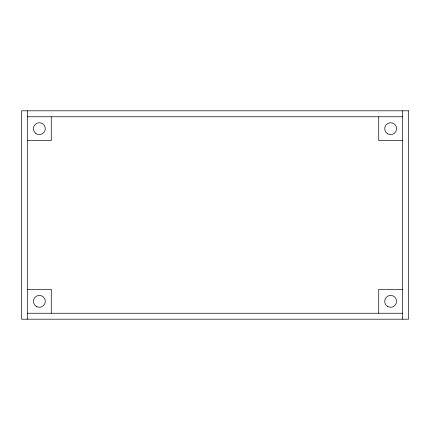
<?xml version="1.0" encoding="UTF-8"?>
<svg xmlns="http://www.w3.org/2000/svg" width="430" height="430" viewBox="0 0 430 430"><rect width="100%" height="100%" fill="white"/><g stroke="black" fill="none" stroke-linecap="round" stroke-linejoin="round"><path stroke-width="0.64" d="M27.455 116.761L402.544 116.761M27.455 140.578L51.267 140.578L51.267 116.761M402.544 140.578L378.733 140.578L378.733 116.761M27.455 289.422L51.267 289.422L51.267 313.239M402.544 289.422L378.733 289.422L378.733 313.239M27.455 313.239L402.544 313.239M402.544 110.806L402.544 319.194M27.455 110.806L27.455 319.194M408.5 110.806L21.5 110.806L21.5 319.194L408.5 319.194L408.5 110.806M387.661 306.488A5.955 5.955 0 0 0 396.594 301.333A5.955 5.955 0 0 0 387.661 296.173A5.955 5.955 0 0 0 387.661 306.488M36.383 306.488A5.955 5.955 0 0 0 45.317 301.333A5.955 5.955 0 0 0 36.383 296.173A5.955 5.955 0 0 0 36.383 306.488M387.661 133.827A5.955 5.955 0 0 0 396.594 128.667A5.955 5.955 0 0 0 387.661 123.512A5.955 5.955 0 0 0 387.661 133.827M35.432 133.139A5.955 5.955 0 0 0 45.198 129.838A5.955 5.955 0 0 0 37.453 123.028A5.955 5.955 0 0 0 35.432 133.139"/></g></svg>
